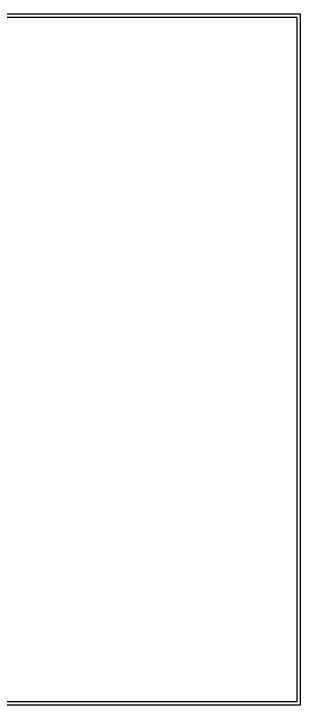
# Model space of a CAD drawing. Extents: x 20 to 124, y -124 to -20.
# Drawn here: x 80.9 to 124, y -124 to -20 of the extents above; entities that cross this region are included whole.
import ezdxf

# ---------------------------------------------------------------- set-up
doc = ezdxf.new("R2010")
doc.units = 0
doc.layers.add('BLACK', color=7, linetype='CONTINUOUS')
doc.layers.add('WHITE', color=7, linetype='CONTINUOUS')

msp = doc.modelspace()

# ---------------------------------------------------------------- linework, layer by layer
at = {"layer": 'BLACK', "linetype": 'CONTINUOUS'}
for p, q in [((20.6245, -20.5005), (123.3755, -20.5005)), ((123.3755, -20.5005), (123.442539, -20.520185)), ((123.442539, -20.520185), (123.488294, -20.572989)), ((123.488294, -20.572989), (123.4995, -20.6245)), ((123.4995, -20.6245), (123.4995, -123.3755)), ((123.3755, -123.4995), (20.6245, -123.4995)), ((123.427011, -123.488294), (123.3755, -123.4995)), ((123.479815, -123.442539), (123.427011, -123.488294)), ((123.4995, -123.3755), (123.479815, -123.442539))]:
    msp.add_line(p, q, dxfattribs=at)
at = {"layer": 'WHITE', "linetype": 'CONTINUOUS'}
for p, q in [((20, -20), (124, -20)), ((124, -20), (124, -124)), ((124, -124), (20, -124))]:
    msp.add_line(p, q, dxfattribs=at)

doc.saveas('drawing.dxf')
